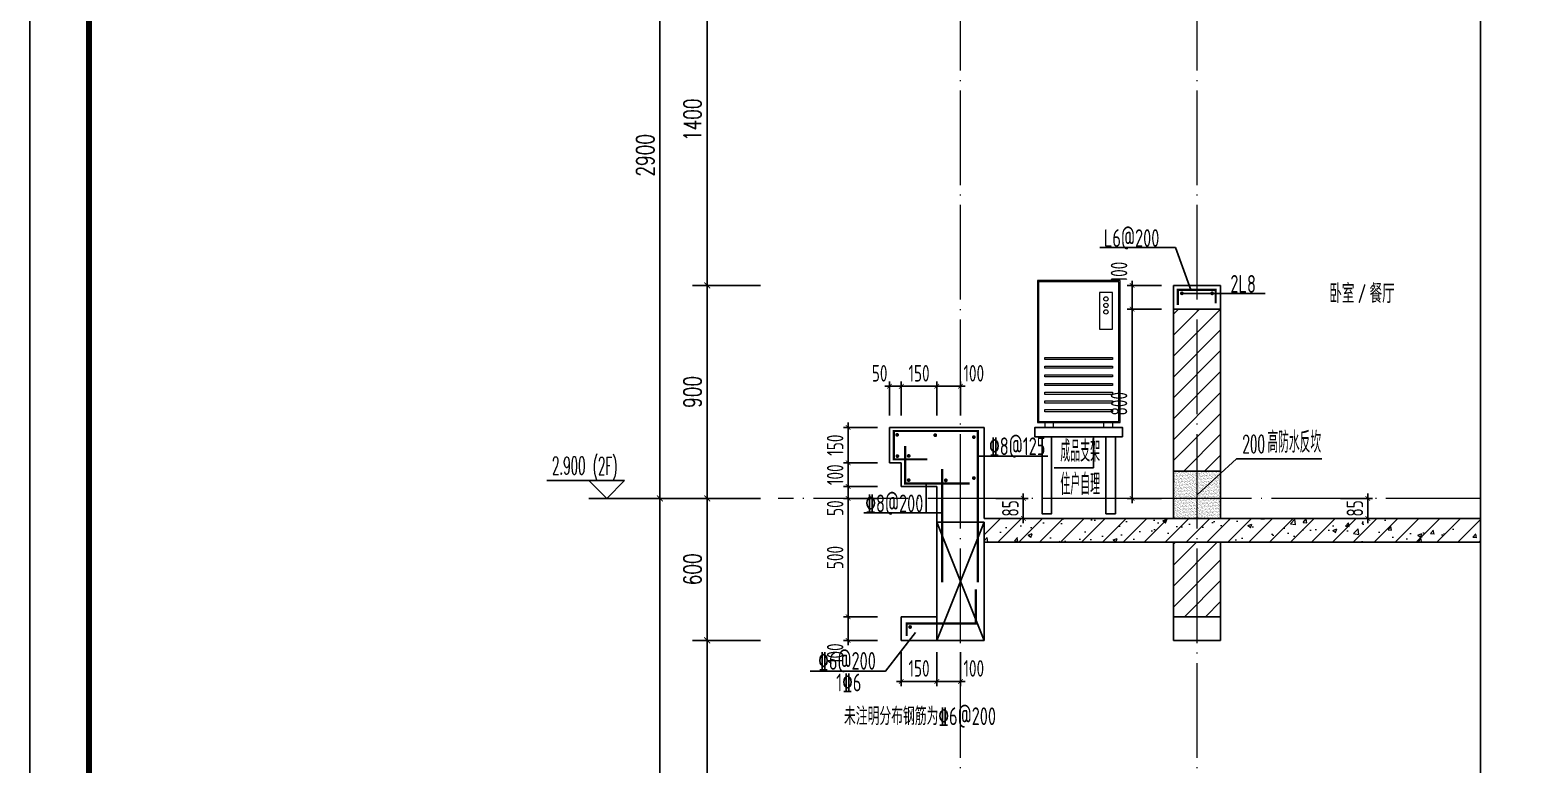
# Model space of a CAD drawing. Extents: x -461650 to 361314, y 245336 to 769729.
# Drawn here: x 299954 to 306262, y 661900 to 665003 of the extents above; entities that cross this region are included whole.
import ezdxf

# ---------------------------------------------------------------- set-up
doc = ezdxf.new("R2010")
doc.units = 0
doc.header["$LTSCALE"] = 1000
doc.linetypes.add('DOTE', pattern=[2.42, 2, -0.2, 0.02, -0.2])
doc.layers.get('0').update_dxf_attribs({"linetype": 'CONTINUOUS'})
doc.layers.get('DEFPOINTS').update_dxf_attribs({"linetype": 'CONTINUOUS'})
for name, color, linetype in [('DIM', 2, 'CONTINUOUS'), ('DIM_ELEV', 3, 'CONTINUOUS'), ('DIM_IDEN', 67, 'CONTINUOUS'), ('DIM_SYMB', 3, 'CONTINUOUS'), ('PUB_DIM', 3, 'CONTINUOUS'), ('PUB_TEXT', 2, 'CONTINUOUS'), ('REIN', 6, 'CONTINUOUS'), ('S-大样-砼线', 7, 'CONTINUOUS'), ('S-引出线', 40, 'CONTINUOUS'), ('TEXT', 2, 'CONTINUOUS'), ('WALL', 5, 'CONTINUOUS'), ('yichutu', 7, 'CONTINUOUS'), ('空调外机', 8, 'CONTINUOUS'), ('立面-看线', 251, 'CONTINUOUS')]:
    doc.layers.add(name, color=color, linetype=linetype)
for name, color, linetype, lineweight in [('DOTE', 19, 'DOTE', 9), ('PUB_HATCH', 8, 'CONTINUOUS', 9), ('内粉刷', 37, 'CONTINUOUS', 9), ('图框', 9, 'CONTINUOUS', 18), ('平面-空调室外机', 143, 'CONTINUOUS', 9)]:
    doc.layers.add(name, color=color, linetype=linetype, lineweight=lineweight)
doc.styles.add('_TCH_DIM', font='SIMPLEX.shx', dxfattribs={"width": 0.7, "bigfont": 'GBCBIG.shx'})
doc.styles.add('_TCH_DIM_T3', font='SIMPLEX', dxfattribs={"width": 0.705882, "bigfont": 'GBCBIG'})
doc.styles.add('DIM_FONT_T3', font='SIMPLEX', dxfattribs={"width": 0.705882, "bigfont": 'GBCBIG'})
doc.styles.add('TSSD_DIMENSION', font='Tssdeng.shx', dxfattribs={"width": 0.7, "bigfont": 'tssdchn.shx'})
doc.styles.add('TSSD_REIN', font='tssdeng.shx', dxfattribs={"width": 0.7, "height": 300, "bigfont": 'tssdchn.shx'})
doc.styles.add('w', font='tssdeng.shx', dxfattribs={"width": 0.8, "bigfont": 'tssdchn.shx'})
doc.dimstyles.new('_TCH_ARCH&&25', dxfattribs={"dimtxt": 74.375, "dimasz": 25, "dimexe": 62.5, "dimexo": 75, "dimgap": 25, "dimtad": 1, "dimdec": 0, "dimzin": 0, "dimdsep": 46, "dimtxsty": '_TCH_DIM_T3', "dimblk": 'ARCHTICK', "dimcen": 0.09, "dimclrt": 7, "dimazin": 0, "dimtfac": 1, "dimtdec": 0, "dimtix": 1, "dimtmove": 2, "dimatfit": 3, "dimldrblk": 'ARCHTICK', "dimfxl": 0, "dimtolj": 1, "dimtzin": 0, "dimarcsym": 0})
doc.dimstyles.new('TSSD_20_20', dxfattribs={"dimtxt": 60, "dimasz": 20, "dimexe": 20, "dimexo": 50, "dimgap": 20, "dimtad": 1, "dimdec": 0, "dimzin": 0, "dimdsep": 46, "dimtxsty": 'TSSD_DIMENSION', "dimblk": 'ARCHTICK', "dimblk1": 'ARCHTICK', "dimblk2": 'ARCHTICK', "dimcen": 0, "dimdle": 20, "dimclrt": 7, "dimadec": 0, "dimazin": 0, "dimtfac": 1, "dimtdec": 0, "dimtix": 1, "dimtmove": 2, "dimatfit": 3, "dimfxl": 0, "dimtolj": 1, "dimtzin": 0, "dimarcsym": 0})
pattern_1 = [(45, (-737876.647, 828610.89), (-44.1941915, 44.1941915), [])]

# ---------------------------------------------------------------- blocks, each defined once
blk = doc.blocks.new('GFDDDDRG')
at = {"layer": '图框'}
blk.add_lwpolyline([(923310, -107437), (923310, -159999), (893610, -159999), (893610, -107437)], close=True, dxfattribs=at)
blk.add_lwpolyline([(923310, -107437), (923310, -159999), (893610, -159999), (893610, -107437)], close=True, dxfattribs=at)
at = {"layer": '图框', "const_width": 50}
blk.add_lwpolyline([(894110, -159499), (922810, -159499), (922810, -108687), (894110, -108687)], close=True, dxfattribs=at)
blk = doc.blocks.new('yct-1051-594-26275-14850-25-1002.0')
at = {"layer": 'yichutu', "color": 7}
blk.add_lwpolyline([(0, 0), (0, 14850), (26275, 14850), (26275, 0)], close=True, dxfattribs=at)
blk = doc.blocks.new('kongtiao')
for p, q in [((-338.7, 49), (-338.7, -550.8)), ((11, 49), (-338.7, 49)), ((-334.1, 44.4), (-334.1, -546.2)), ((6.4, 44.4), (-334.1, 44.4)), ((6.4, -546.2), (6.4, 44.4)), ((11, -550.8), (11, 49)), ((-76.2, -0.5), (-76.2, -156.5)), ((-21.1, -0.5), (-76.2, -0.5)), ((-21.1, -156.5), (-21.1, -0.5)), ((-76.2, -156.5), (-21.1, -156.5)), ((-338.7, -550.8), (11, -550.8)), ((-334.1, -546.2), (6.4, -546.2)), ((-306.6, -550.8), (-306.6, -571.2)), ((-269.8, -571.2), (-269.8, -550.8)), ((-57.9, -571.2), (-57.9, -550.8)), ((-21.1, -550.8), (-21.1, -571.2)), ((-306.6, -571.2), (-269.8, -571.2)), ((-21.1, -571.2), (-57.9, -571.2))]:
    blk.add_line(p, q)
for points in [[(-306.6, -275.4), (-21.1, -275.4), (-21.1, -284.6), (-306.6, -284.6)], [(-306.6, -312.1), (-21.1, -312.1), (-21.1, -321.3), (-306.6, -321.3)], [(-306.6, -348.8), (-21.1, -348.8), (-21.1, -358), (-306.6, -358)], [(-306.6, -385.6), (-21.1, -385.6), (-21.1, -394.7), (-306.6, -394.7)], [(-306.6, -422.3), (-21.1, -422.3), (-21.1, -431.5), (-306.6, -431.5)], [(-306.6, -459), (-21.1, -459), (-21.1, -468.2), (-306.6, -468.2)], [(-306.6, -495.7), (-21.1, -495.7), (-21.1, -504.9), (-306.6, -504.9)]]:
    blk.add_lwpolyline(points, close=True)
for centre in [(-48.7, -28), (-48.7, -55.6), (-48.7, -83.1)]:
    blk.add_circle(centre, 9.18)
blk = doc.blocks.new('_ArchTick')
at = {"color": 0, "linetype": 'ByBlock', "const_width": 0.15}
blk.add_lwpolyline([(-0.5, -0.5), (0.5, 0.5)], dxfattribs=at)
blk = doc.blocks.new('*D516')
at = {"layer": 'DEFPOINTS', "color": 0}
for p in [(303987.3, 663023), (304153.2, 663023), (303987.3, 662938)]:
    blk.add_point(p, dxfattribs=at)
at = {"layer": 'DIM', "color": 0, "lineweight": -2}
for p, q in [((304037.3, 663023), (304173.2, 663023)), ((304153.2, 663023), (304153.2, 663043)), ((304153.2, 662938), (304153.2, 663023)), ((304037.3, 662938), (304173.2, 662938)), ((304153.2, 662938), (304153.2, 662918))]:
    blk.add_line(p, q, dxfattribs=at)
at = {"layer": 'DIM', "color": 0, "lineweight": -2, "xscale": 20, "yscale": 20, "zscale": 20}
for p, rotation in [((304153.2, 663023), 270), ((304153.2, 662938), 90)]:
    blk.add_blockref('_ArchTick', p, dxfattribs=dict(at, rotation=rotation))
at = {"layer": 'DIM', "color": 7, "insert": (304098.2, 662980.5), "char_height": 70, "attachment_point": 5, "rotation": 90, "style": 'TSSD_DIMENSION'}
blk.add_mtext('\\A1;85', dxfattribs=at)
blk = doc.blocks.new('*D713')
at = {"layer": 'DEFPOINTS', "color": 0}
for p in [(305443.6, 663023), (305609.5, 663023), (305443.6, 662938)]:
    blk.add_point(p, dxfattribs=at)
at = {"layer": 'DIM', "color": 0, "lineweight": -2}
for p, q in [((305493.6, 663023), (305629.5, 663023)), ((305609.5, 663023), (305609.5, 663043)), ((305609.5, 662938), (305609.5, 663023)), ((305493.6, 662938), (305629.5, 662938)), ((305609.5, 662938), (305609.5, 662918))]:
    blk.add_line(p, q, dxfattribs=at)
at = {"layer": 'DIM', "color": 0, "lineweight": -2, "xscale": 20, "yscale": 20, "zscale": 20}
for p, rotation in [((305609.5, 663023), 270), ((305609.5, 662938), 90)]:
    blk.add_blockref('_ArchTick', p, dxfattribs=dict(at, rotation=rotation))
at = {"layer": 'DIM', "color": 7, "insert": (305554.5, 662980.5), "char_height": 70, "attachment_point": 5, "rotation": 90, "style": 'TSSD_DIMENSION'}
blk.add_mtext('\\A1;85', dxfattribs=at)
blk = doc.blocks.new('*D719')
at = {"layer": 'DEFPOINTS', "color": 0}
for p in [(303637.3, 663496.7), (303587.3, 663323), (303637.3, 663323)]:
    blk.add_point(p, dxfattribs=at)
at = {"layer": 'DIM', "color": 0, "lineweight": -2}
for p, q in [((303567.3, 663496.7), (303657.3, 663496.7)), ((303587.3, 663373), (303587.3, 663516.7)), ((303637.3, 663373), (303637.3, 663516.7))]:
    blk.add_line(p, q, dxfattribs=at)
at = {"layer": 'DIM', "color": 0, "lineweight": -2, "xscale": 20, "yscale": 20, "zscale": 20, "rotation": 180}
blk.add_blockref('_ArchTick', (303587.3, 663496.7), dxfattribs=at)
at = {"layer": 'DIM', "color": 0, "lineweight": -2, "xscale": 20, "yscale": 20, "zscale": 20}
blk.add_blockref('_ArchTick', (303637.3, 663496.7), dxfattribs=at)
at = {"layer": 'DIM', "color": 7, "insert": (303545.9, 663551.7), "char_height": 70, "attachment_point": 5, "style": 'TSSD_DIMENSION'}
blk.add_mtext('\\A1;50', dxfattribs=at)
blk = doc.blocks.new('*D720')
at = {"layer": 'DEFPOINTS', "color": 0}
for p in [(303787.3, 663496.7), (303637.3, 663323), (303787.3, 663323)]:
    blk.add_point(p, dxfattribs=at)
at = {"layer": 'DIM', "color": 0, "lineweight": -2}
for p, q in [((303617.3, 663496.7), (303807.3, 663496.7)), ((303637.3, 663373), (303637.3, 663516.7)), ((303787.3, 663373), (303787.3, 663516.7))]:
    blk.add_line(p, q, dxfattribs=at)
at = {"layer": 'DIM', "color": 0, "lineweight": -2, "xscale": 20, "yscale": 20, "zscale": 20, "rotation": 180}
blk.add_blockref('_ArchTick', (303637.3, 663496.7), dxfattribs=at)
at = {"layer": 'DIM', "color": 0, "lineweight": -2, "xscale": 20, "yscale": 20, "zscale": 20}
blk.add_blockref('_ArchTick', (303787.3, 663496.7), dxfattribs=at)
at = {"layer": 'DIM', "color": 7, "insert": (303712.3, 663551.7), "char_height": 70, "attachment_point": 5, "style": 'TSSD_DIMENSION'}
blk.add_mtext('\\A1;150', dxfattribs=at)
blk = doc.blocks.new('*D721')
at = {"layer": 'DEFPOINTS', "color": 0}
for p in [(303887.3, 663496.7), (303787.3, 663323), (303887.3, 663323)]:
    blk.add_point(p, dxfattribs=at)
at = {"layer": 'DIM', "color": 0, "lineweight": -2}
for p, q in [((303767.3, 663496.7), (303907.3, 663496.7)), ((303787.3, 663373), (303787.3, 663516.7)), ((303887.3, 663373), (303887.3, 663516.7))]:
    blk.add_line(p, q, dxfattribs=at)
at = {"layer": 'DIM', "color": 0, "lineweight": -2, "xscale": 20, "yscale": 20, "zscale": 20, "rotation": 180}
blk.add_blockref('_ArchTick', (303787.3, 663496.7), dxfattribs=at)
at = {"layer": 'DIM', "color": 0, "lineweight": -2, "xscale": 20, "yscale": 20, "zscale": 20}
blk.add_blockref('_ArchTick', (303887.3, 663496.7), dxfattribs=at)
at = {"layer": 'DIM', "color": 7, "insert": (303943.7, 663551.7), "char_height": 70, "attachment_point": 5, "style": 'TSSD_DIMENSION'}
blk.add_mtext('\\A1;100', dxfattribs=at)
blk = doc.blocks.new('*D722')
at = {"layer": 'DEFPOINTS', "color": 0}
for p in [(303637.3, 662423), (303787.3, 662423), (303787.3, 662249.3)]:
    blk.add_point(p, dxfattribs=at)
at = {"layer": 'DIM', "color": 0, "lineweight": -2}
for p, q in [((303637.3, 662373), (303637.3, 662229.3)), ((303787.3, 662373), (303787.3, 662229.3)), ((303617.3, 662249.3), (303807.3, 662249.3))]:
    blk.add_line(p, q, dxfattribs=at)
at = {"layer": 'DIM', "color": 0, "lineweight": -2, "xscale": 20, "yscale": 20, "zscale": 20, "rotation": 180}
blk.add_blockref('_ArchTick', (303637.3, 662249.3), dxfattribs=at)
at = {"layer": 'DIM', "color": 0, "lineweight": -2, "xscale": 20, "yscale": 20, "zscale": 20}
blk.add_blockref('_ArchTick', (303787.3, 662249.3), dxfattribs=at)
at = {"layer": 'DIM', "color": 7, "insert": (303712.3, 662304.3), "char_height": 70, "attachment_point": 5, "style": 'TSSD_DIMENSION'}
blk.add_mtext('\\A1;150', dxfattribs=at)
blk = doc.blocks.new('*D723')
at = {"layer": 'DEFPOINTS', "color": 0}
for p in [(303787.3, 662423), (303887.3, 662423), (303887.3, 662249.3)]:
    blk.add_point(p, dxfattribs=at)
at = {"layer": 'DIM', "color": 0, "lineweight": -2}
for p, q in [((303787.3, 662373), (303787.3, 662229.3)), ((303887.3, 662373), (303887.3, 662229.3)), ((303767.3, 662249.3), (303907.3, 662249.3))]:
    blk.add_line(p, q, dxfattribs=at)
at = {"layer": 'DIM', "color": 0, "lineweight": -2, "xscale": 20, "yscale": 20, "zscale": 20, "rotation": 180}
blk.add_blockref('_ArchTick', (303787.3, 662249.3), dxfattribs=at)
at = {"layer": 'DIM', "color": 0, "lineweight": -2, "xscale": 20, "yscale": 20, "zscale": 20}
blk.add_blockref('_ArchTick', (303887.3, 662249.3), dxfattribs=at)
at = {"layer": 'DIM', "color": 7, "insert": (303943.7, 662304.3), "char_height": 70, "attachment_point": 5, "style": 'TSSD_DIMENSION'}
blk.add_mtext('\\A1;100', dxfattribs=at)
blk = doc.blocks.new('*D724')
at = {"layer": 'DEFPOINTS', "color": 0}
for p in [(303412.7, 663323), (303587.3, 663323), (303587.3, 663173)]:
    blk.add_point(p, dxfattribs=at)
at = {"layer": 'DIM', "color": 0, "lineweight": -2}
for p, q in [((303412.7, 663153), (303412.7, 663343)), ((303537.3, 663323), (303392.7, 663323)), ((303537.3, 663173), (303392.7, 663173))]:
    blk.add_line(p, q, dxfattribs=at)
at = {"layer": 'DIM', "color": 0, "lineweight": -2, "xscale": 20, "yscale": 20, "zscale": 20}
for p, rotation in [((303412.7, 663323), 90), ((303412.7, 663173), 270)]:
    blk.add_blockref('_ArchTick', p, dxfattribs=dict(at, rotation=rotation))
at = {"layer": 'DIM', "color": 7, "insert": (303357.7, 663248), "char_height": 70, "attachment_point": 5, "rotation": 90, "style": 'TSSD_DIMENSION'}
blk.add_mtext('\\A1;150', dxfattribs=at)
blk = doc.blocks.new('*D725')
at = {"layer": 'DEFPOINTS', "color": 0}
for p in [(303412.7, 663173), (303587.3, 663173), (303587.3, 663073)]:
    blk.add_point(p, dxfattribs=at)
at = {"layer": 'DIM', "color": 0, "lineweight": -2}
for p, q in [((303537.3, 663173), (303392.7, 663173)), ((303412.7, 663173), (303412.7, 663193)), ((303412.7, 663073), (303412.7, 663173)), ((303537.3, 663073), (303392.7, 663073)), ((303412.7, 663073), (303412.7, 663053))]:
    blk.add_line(p, q, dxfattribs=at)
at = {"layer": 'DIM', "color": 0, "lineweight": -2, "xscale": 20, "yscale": 20, "zscale": 20}
for p, rotation in [((303412.7, 663173), 270), ((303412.7, 663073), 90)]:
    blk.add_blockref('_ArchTick', p, dxfattribs=dict(at, rotation=rotation))
at = {"layer": 'DIM', "color": 7, "insert": (303357.7, 663123), "char_height": 70, "attachment_point": 5, "rotation": 90, "style": 'TSSD_DIMENSION'}
blk.add_mtext('\\A1;100', dxfattribs=at)
blk = doc.blocks.new('*D726')
at = {"layer": 'DEFPOINTS', "color": 0}
for p in [(303412.7, 663073), (303587.3, 663073), (303587.3, 663023)]:
    blk.add_point(p, dxfattribs=at)
at = {"layer": 'DIM', "color": 0, "lineweight": -2}
for p, q in [((303412.7, 663003), (303412.7, 663093)), ((303537.3, 663073), (303392.7, 663073)), ((303537.3, 663023), (303392.7, 663023))]:
    blk.add_line(p, q, dxfattribs=at)
at = {"layer": 'DIM', "color": 0, "lineweight": -2, "xscale": 20, "yscale": 20, "zscale": 20}
for p, rotation in [((303412.7, 663073), 90), ((303412.7, 663023), 270)]:
    blk.add_blockref('_ArchTick', p, dxfattribs=dict(at, rotation=rotation))
at = {"layer": 'DIM', "color": 7, "insert": (303357.7, 662981.6), "char_height": 70, "attachment_point": 5, "rotation": 90, "style": 'TSSD_DIMENSION'}
blk.add_mtext('\\A1;50', dxfattribs=at)
blk = doc.blocks.new('*D727')
at = {"layer": 'DEFPOINTS', "color": 0}
for p in [(303412.7, 663023), (303587.3, 663023), (303587.3, 662523)]:
    blk.add_point(p, dxfattribs=at)
at = {"layer": 'DIM', "color": 0, "lineweight": -2}
for p, q in [((303537.3, 663023), (303392.7, 663023)), ((303412.7, 662503), (303412.7, 663043)), ((303537.3, 662523), (303392.7, 662523))]:
    blk.add_line(p, q, dxfattribs=at)
at = {"layer": 'DIM', "color": 0, "lineweight": -2, "xscale": 20, "yscale": 20, "zscale": 20}
for p, rotation in [((303412.7, 663023), 90), ((303412.7, 662523), 270)]:
    blk.add_blockref('_ArchTick', p, dxfattribs=dict(at, rotation=rotation))
at = {"layer": 'DIM', "color": 7, "insert": (303357.7, 662773), "char_height": 70, "attachment_point": 5, "rotation": 90, "style": 'TSSD_DIMENSION'}
blk.add_mtext('\\A1;500', dxfattribs=at)
blk = doc.blocks.new('*D728')
at = {"layer": 'DEFPOINTS', "color": 0}
for p in [(303412.7, 662523), (303587.3, 662523), (303587.3, 662423)]:
    blk.add_point(p, dxfattribs=at)
at = {"layer": 'DIM', "color": 0, "lineweight": -2}
for p, q in [((303537.3, 662523), (303392.7, 662523)), ((303412.7, 662403), (303412.7, 662543)), ((303537.3, 662423), (303392.7, 662423))]:
    blk.add_line(p, q, dxfattribs=at)
at = {"layer": 'DIM', "color": 0, "lineweight": -2, "xscale": 20, "yscale": 20, "zscale": 20}
for p, rotation in [((303412.7, 662523), 90), ((303412.7, 662423), 270)]:
    blk.add_blockref('_ArchTick', p, dxfattribs=dict(at, rotation=rotation))
at = {"layer": 'DIM', "color": 7, "insert": (303357.7, 662366.5), "char_height": 70, "attachment_point": 5, "rotation": 90, "style": 'TSSD_DIMENSION'}
blk.add_mtext('\\A1;100', dxfattribs=at)
blk = doc.blocks.new('*D744')
at = {"layer": 'DEFPOINTS', "color": 0}
for p in [(302817.1, 662423), (303117.1, 662423), (303117.1, 661023)]:
    blk.add_point(p, dxfattribs=at)
at = {"layer": 'PUB_DIM', "color": 0, "lineweight": -2}
for p, q in [((303042.1, 662423), (302754.6, 662423)), ((302817.1, 661023), (302817.1, 662423)), ((303042.1, 661023), (302754.6, 661023))]:
    blk.add_line(p, q, dxfattribs=at)
at = {"layer": 'PUB_DIM', "color": 0, "lineweight": -2, "xscale": 25, "yscale": 25, "zscale": 25}
for p, rotation in [((302817.1, 662423), 90), ((302817.1, 661023), 270)]:
    blk.add_blockref('_ArchTick', p, dxfattribs=dict(at, rotation=rotation))
at = {"layer": 'PUB_DIM', "color": 7, "insert": (302754.9, 661723), "char_height": 74.38, "attachment_point": 5, "rotation": 90, "style": '_TCH_DIM_T3'}
blk.add_mtext('\\A1;1400', dxfattribs=at)
blk = doc.blocks.new('*D745')
at = {"layer": 'DEFPOINTS', "color": 0}
for p in [(302817.1, 663023), (303117.1, 663023), (303117.1, 662423)]:
    blk.add_point(p, dxfattribs=at)
at = {"layer": 'PUB_DIM', "color": 0, "lineweight": -2}
for p, q in [((303042.1, 663023), (302754.6, 663023)), ((302817.1, 662423), (302817.1, 663023)), ((303042.1, 662423), (302754.6, 662423))]:
    blk.add_line(p, q, dxfattribs=at)
at = {"layer": 'PUB_DIM', "color": 0, "lineweight": -2, "xscale": 25, "yscale": 25, "zscale": 25}
for p, rotation in [((302817.1, 663023), 90), ((302817.1, 662423), 270)]:
    blk.add_blockref('_ArchTick', p, dxfattribs=dict(at, rotation=rotation))
at = {"layer": 'PUB_DIM', "color": 7, "insert": (302754.9, 662723), "char_height": 74.38, "attachment_point": 5, "rotation": 90, "style": '_TCH_DIM_T3'}
blk.add_mtext('\\A1;600', dxfattribs=at)
blk = doc.blocks.new('*D746')
at = {"layer": 'DEFPOINTS', "color": 0}
for p in [(302817.1, 663923), (303117.1, 663923), (303117.1, 663023)]:
    blk.add_point(p, dxfattribs=at)
at = {"layer": 'PUB_DIM', "color": 0, "lineweight": -2}
for p, q in [((303042.1, 663923), (302754.6, 663923)), ((302817.1, 663023), (302817.1, 663923)), ((303042.1, 663023), (302754.6, 663023))]:
    blk.add_line(p, q, dxfattribs=at)
at = {"layer": 'PUB_DIM', "color": 0, "lineweight": -2, "xscale": 25, "yscale": 25, "zscale": 25}
for p, rotation in [((302817.1, 663923), 90), ((302817.1, 663023), 270)]:
    blk.add_blockref('_ArchTick', p, dxfattribs=dict(at, rotation=rotation))
at = {"layer": 'PUB_DIM', "color": 7, "insert": (302754.9, 663473), "char_height": 74.38, "attachment_point": 5, "rotation": 90, "style": '_TCH_DIM_T3'}
blk.add_mtext('\\A1;900', dxfattribs=at)
blk = doc.blocks.new('*D747')
at = {"layer": 'DEFPOINTS', "color": 0}
for p in [(302817.1, 665323), (303117.1, 665323), (303117.1, 663923)]:
    blk.add_point(p, dxfattribs=at)
at = {"layer": 'PUB_DIM', "color": 0, "lineweight": -2}
for p, q in [((303042.1, 665323), (302754.6, 665323)), ((302817.1, 663923), (302817.1, 665323)), ((303042.1, 663923), (302754.6, 663923))]:
    blk.add_line(p, q, dxfattribs=at)
at = {"layer": 'PUB_DIM', "color": 0, "lineweight": -2, "xscale": 25, "yscale": 25, "zscale": 25}
for p, rotation in [((302817.1, 665323), 90), ((302817.1, 663923), 270)]:
    blk.add_blockref('_ArchTick', p, dxfattribs=dict(at, rotation=rotation))
at = {"layer": 'PUB_DIM', "color": 7, "insert": (302754.9, 664623), "char_height": 74.38, "attachment_point": 5, "rotation": 90, "style": '_TCH_DIM_T3'}
blk.add_mtext('\\A1;1400', dxfattribs=at)
blk = doc.blocks.new('*D760')
at = {"layer": 'DEFPOINTS', "color": 0}
for p in [(302617.1, 663023), (303117.1, 663023), (303117.1, 660123)]:
    blk.add_point(p, dxfattribs=at)
at = {"layer": 'PUB_DIM', "color": 0, "lineweight": -2}
for p, q in [((303042.1, 663023), (302554.6, 663023)), ((302617.1, 660123), (302617.1, 663023)), ((303042.1, 660123), (302554.6, 660123))]:
    blk.add_line(p, q, dxfattribs=at)
at = {"layer": 'PUB_DIM', "color": 0, "lineweight": -2, "xscale": 25, "yscale": 25, "zscale": 25}
for p, rotation in [((302617.1, 663023), 90), ((302617.1, 660123), 270)]:
    blk.add_blockref('_ArchTick', p, dxfattribs=dict(at, rotation=rotation))
at = {"layer": 'PUB_DIM', "color": 7, "insert": (302554.9, 661573), "char_height": 74.38, "attachment_point": 5, "rotation": 90, "style": '_TCH_DIM_T3'}
blk.add_mtext('\\A1;2900', dxfattribs=at)
blk = doc.blocks.new('*D761')
at = {"layer": 'DEFPOINTS', "color": 0}
for p in [(302617.1, 665923), (303117.1, 665923), (303117.1, 663023)]:
    blk.add_point(p, dxfattribs=at)
at = {"layer": 'PUB_DIM', "color": 0, "lineweight": -2}
for p, q in [((303042.1, 665923), (302554.6, 665923)), ((302617.1, 663023), (302617.1, 665923)), ((303042.1, 663023), (302554.6, 663023))]:
    blk.add_line(p, q, dxfattribs=at)
at = {"layer": 'PUB_DIM', "color": 0, "lineweight": -2, "xscale": 25, "yscale": 25, "zscale": 25}
for p, rotation in [((302617.1, 665923), 90), ((302617.1, 663023), 270)]:
    blk.add_blockref('_ArchTick', p, dxfattribs=dict(at, rotation=rotation))
at = {"layer": 'PUB_DIM', "color": 7, "insert": (302554.9, 664473), "char_height": 74.38, "attachment_point": 5, "rotation": 90, "style": '_TCH_DIM_T3'}
blk.add_mtext('\\A1;2900', dxfattribs=at)
blk = doc.blocks.new('20210809.02282059')
at = {"layer": 'REIN', "const_width": 9}
blk.add_lwpolyline([(87484.2, 66580.9), (87484.2, 66644.7), (87644.1, 66644.7), (87644.1, 66586.8)], dxfattribs=at)
at = {"layer": 'REIN', "const_width": 8}
for points in [[(87497.7, 66629.7, 1), (87505.7, 66629.7, 1)], [(87625.1, 66629.7, 1), (87633.1, 66629.7, 1)]]:
    blk.add_lwpolyline(points, format="xyb", close=True, dxfattribs=at)
at = {"layer": 'S-引出线'}
for p, q in [((87474.6, 66823.8), (87154.5, 66823.8)), ((87538.8, 66644.7), (87474.6, 66823.8)), ((87501.7, 66629.7), (87853.3, 66629.7))]:
    blk.add_line(p, q, dxfattribs=at)
at = {"layer": 'TEXT', "style": 'w', "width": 0.7}
for s, p in [('L6@200', (87171.5, 66825.9)), ('2L8', (87706.2, 66632.1))]:
    blk.add_text(s, height=75, rotation=0, dxfattribs=at).set_placement(p)
blk = doc.blocks.new('A$C696610E5')
at = {"layer": 'REIN', "const_width": 9}
for points in [[(494.5, 974.7), (353.3, 974.7), (353.3, 1095), (708.3, 1095), (708.3, 454.9)], [(401.6, 1031.7), (401.6, 872.6), (673.9, 872.6)], [(557.8, 934), (557.8, 454.9)]]:
    blk.add_lwpolyline(points, dxfattribs=at)
at = {"layer": 'REIN', "const_width": 8}
for points in [[(363.4, 1078.3, 1), (371.4, 1078.3, 1)], [(524.5, 1076.9, 1), (532.5, 1076.9, 1)], [(687.7, 1068.7, 1), (695.7, 1068.7, 1)], [(364.5, 988.6, 1), (372.5, 988.6, 1)], [(412.3, 989.2, 1), (420.3, 989.2, 1)], [(412.3, 887.1, 1), (420.3, 887.1, 1)], [(569.2, 886.1, 1), (577.2, 886.1, 1)], [(687.7, 895.7, 1), (695.7, 895.7, 1)], [(418.3, 266.1, 1), (426.3, 266.1, 1)]]:
    blk.add_lwpolyline(points, format="xyb", close=True, dxfattribs=at)
at = {"layer": 'REIN'}
blk.add_lwpolyline([(407.7, 227.9, 9, 9, 0), (407.7, 280.9, 9, 9, 0), (700.1, 280.9, 9, 9, 0), (700.1, 425.3, 9, 9, 0)], format="xyseb", dxfattribs=at)
at = {"layer": 'S-大样-砼线'}
for p, q in [((534.9, 709.9), (734.9, 209.8)), ((734.9, 709.9), (534.9, 209.8))]:
    blk.add_line(p, q, dxfattribs=at)
blk.add_lwpolyline([(734.9, 709.9), (534.9, 709.9), (534.9, 209.8), (734.9, 209.8)], close=True, dxfattribs=at)
at = {"layer": 'S-引出线'}
for p, q in [((704.2, 988.5), (1004.3, 988.5)), ((490.6, 872.6), (490.6, 748.9)), ((227.2, 748.9), (561.1, 748.9))]:
    blk.add_line(p, q, dxfattribs=at)
blk.add_lwpolyline([(445.3, 242.7), (318.6, 79.6), (0, 79.6)], dxfattribs=at)
at = {"layer": 'TEXT', "style": 'TSSD_REIN', "width": 0.7}
for s, p in [('%%1328@125', (756.2, 992.6)), ('%%1328@200', (233.1, 751.1)), ('%%1326@200', (33.9, 85.5)), ('1%%1326', (110.1, -5.8)), ('未注明分布钢筋为%%1326@200', (142.8, -148.4))]:
    blk.add_text(s, height=75, rotation=0, dxfattribs=at).set_placement(p)
blk = doc.blocks.new('*D2020')
at = {"layer": 'DEFPOINTS', "color": 0}
for p in [(304612.7, 663923), (304787.3, 663923), (304787.3, 663823)]:
    blk.add_point(p, dxfattribs=at)
at = {"layer": 'DIM', "color": 0, "lineweight": -2}
for p, q in [((304737.3, 663923), (304592.7, 663923)), ((304612.7, 663803), (304612.7, 663943)), ((304737.3, 663823), (304592.7, 663823))]:
    blk.add_line(p, q, dxfattribs=at)
at = {"layer": 'DIM', "color": 0, "lineweight": -2, "xscale": 20, "yscale": 20, "zscale": 20}
for p, rotation in [((304612.7, 663923), 90), ((304612.7, 663823), 270)]:
    blk.add_blockref('_ArchTick', p, dxfattribs=dict(at, rotation=rotation))
at = {"layer": 'DIM', "color": 7, "insert": (304557.7, 663979.4), "char_height": 70, "attachment_point": 5, "rotation": 90, "style": 'TSSD_DIMENSION'}
blk.add_mtext('\\A1;100', dxfattribs=at)
blk = doc.blocks.new('*D2032')
at = {"layer": 'DEFPOINTS', "color": 0}
for p in [(304612.7, 663823), (304787.3, 663823), (304787.3, 663023)]:
    blk.add_point(p, dxfattribs=at)
at = {"layer": 'DIM', "color": 0, "lineweight": -2}
for p, q in [((304612.7, 663003), (304612.7, 663843)), ((304737.3, 663823), (304592.7, 663823)), ((304737.3, 663023), (304592.7, 663023))]:
    blk.add_line(p, q, dxfattribs=at)
at = {"layer": 'DIM', "color": 0, "lineweight": -2, "xscale": 20, "yscale": 20, "zscale": 20}
for p, rotation in [((304612.7, 663823), 90), ((304612.7, 663023), 270)]:
    blk.add_blockref('_ArchTick', p, dxfattribs=dict(at, rotation=rotation))
at = {"layer": 'DIM', "color": 7, "insert": (304557.7, 663423), "char_height": 70, "attachment_point": 5, "rotation": 90, "style": 'TSSD_DIMENSION'}
blk.add_mtext('\\A1;800', dxfattribs=at)

msp = doc.modelspace()

# ---------------------------------------------------------------- hatches: boundary and pattern name
at = {"layer": 'PUB_HATCH'}
h = msp.add_hatch(dxfattribs=at)
h.set_pattern_fill('普通砖', color=256, scale=25, style=0)
h.set_pattern_definition(pattern_1)
h.paths.add_polyline_path([(304987.28, 663137.98), (304987.28, 663822.98), (304787.28, 663822.98), (304787.28, 663137.98)])
h = msp.add_hatch(dxfattribs=at)
h.set_pattern_fill('钢筋混凝土', color=256, scale=25, style=0)
h.set_pattern_definition([(45, (-737876.647, 828566.014), (-44.194174, 44.194174), []), (50, (-737876.65, 828566.01), (179.315046, -15.688034), [18.75, -206.25]), (355, (-737876.65, 828566.01), (-34.687833, 188.048033), [15, -165]), (100.4514, (-737861.7, 828564.7), (144.627345, 172.359886), [15.935047, -175.285528]), (46.1842, (-737876.65, 828616.01), (266.81026, -41.379754), [28.125, -309.375]), (96.6356, (-737854.4, 828612.57), (233.665676, 243.52947), [23.90257, -262.92825]), (351.1842, (-737876.65, 828616.01), (233.665486, 243.52965), [22.5, -247.5]), (21, (-737851.65, 828603.51), (149.226763, -100.654723), [18.75, -206.25]), (326, (-737851.65, 828603.51), (60.828833, 181.28751), [15, -165]), (71.4514, (-737839.21, 828595.13), (210.055657, 80.632624), [15.935047, -175.285528]), (37.5, (-737876.647, 828566.014), (3.039964, 83.2234635), [0, -163, 0, -167.5, 0, -165.625]), (7.5, (-737876.65, 828566.01), (65.767384, 98.602928), [0, -95.5, 0, -159.25, 0, -63.125]), (327.5, (-737932.397, 828566.014), (133.455609, -5.638718), [0, -62.5, 0, -195, 0, -258.75]), (317.5, (-737957.4, 828566.01), (145.796542, 25.026246), [0, -81.25, 0, -129.5, 0, -183.75])])
h.paths.add_polyline_path([(303987.28, 662937.98), (303987.28, 662837.98), (306085.8, 662837.98), (306085.8, 662937.98)])
h = msp.add_hatch(dxfattribs=at)
h.set_pattern_fill('普通砖', color=256, scale=25, style=0)
h.set_pattern_definition(pattern_1)
h.paths.add_polyline_path([(304787.28, 662522.98), (304987.28, 662522.98), (304987.28, 662837.98), (304787.28, 662837.98)])
at = {"layer": '立面-看线'}
h = msp.add_hatch(dxfattribs=at)
h.set_pattern_fill('碎沙', color=256, scale=4)
h.set_pattern_definition([(37.5, (-496265.9635, 277576.03), (-0.32000626, 9.78826475), [0, -7.7216, 0, -8.636, 0, -8.255]), (7.5, (-496265.963, 277576.03), (8.99046566, 14.33650201), [0, -4.1656, 0, -6.9596, 0, -2.667]), (327.5, (-496272.212, 277576.03), (15.819847405, 0.02874369), [0, -2.54, 0, -9.144, 0, -11.938]), (317.5, (-496272.212, 277576.03), (15.27112905, 4.45858647), [0, -1.27, 0, -5.9944, 0, -6.858])])
h.paths.add_polyline_path([(304787.28, 662937.98), (304987.28, 662937.98), (304987.28, 663137.98), (304787.28, 663137.98)])

# ---------------------------------------------------------------- linework, layer by layer
at = {"layer": 'DIM'}
for p, q in [((304449.93, 663282.98), (304449.93, 663151.37)), ((304449.93, 663151.37), (304283.4, 663151.37))]:
    msp.add_line(p, q, dxfattribs=at)
at = {"layer": 'DIM_ELEV', "color": 1}
for p, q in [((302467.08, 663097.98), (302139.08, 663097.98)), ((302392.08, 663022.98), (302317.08, 663097.98)), ((302392.08, 663022.98), (302467.08, 663097.98)), ((302817.08, 663022.98), (302317.08, 663022.98))]:
    msp.add_line(p, q, dxfattribs=at)
at = {"layer": 'DIM_IDEN'}
for p, q in [((304887.28, 663037.98), (305054.09, 663189.5)), ((305054.09, 663189.5), (305414.26, 663189.5))]:
    msp.add_line(p, q, dxfattribs=at)
at = {"layer": 'DIM_SYMB'}
msp.add_lwpolyline([(306085.8, 676102.98), (306085.8, 667441.11), (306138.3, 667422), (306033.3, 667403.48), (306085.8, 667384.86), (306085.8, 658722.98)], dxfattribs=at)
at = {"layer": 'DOTE', "color": 1, "linetype": 'DOTE', "ltscale": 0.2}
for p, q in [((303887.28, 659022.98), (303887.28, 676702.98)), ((304887.28, 659022.98), (304887.28, 676702.98)), ((306085.8, 663022.98), (303117.08, 663022.98))]:
    msp.add_line(p, q, dxfattribs=at)
at = {"layer": 'WALL'}
for p, q in [((304787.28, 663822.98), (304787.28, 663922.98)), ((304787.28, 663922.98), (304987.28, 663922.98)), ((304987.28, 663822.98), (304987.28, 663922.98)), ((304787.28, 663822.98), (304987.28, 663822.98)), ((304787.28, 663137.98), (304787.28, 663822.98)), ((304987.28, 663137.98), (304987.28, 663822.98)), ((303987.28, 663322.98), (303587.28, 663322.98)), ((303587.28, 663322.98), (303587.28, 663172.98)), ((303987.28, 662937.98), (303987.28, 663322.98)), ((303587.28, 663172.98), (303637.28, 663172.98)), ((303637.28, 663172.98), (303637.28, 663072.98)), ((304787.28, 663137.98), (304987.28, 663137.98)), ((303637.28, 663072.98), (303787.28, 663072.98)), ((303787.28, 663072.98), (303787.28, 662522.98)), ((306085.8, 662937.98), (303987.28, 662937.98)), ((306085.8, 662837.98), (306085.8, 662937.98)), ((303987.28, 662422.98), (303987.28, 662837.98)), ((306085.8, 662837.98), (303987.28, 662837.98)), ((304787.28, 662522.98), (304787.28, 662837.98)), ((304787.28, 662837.98), (304987.28, 662837.98)), ((304987.28, 662522.98), (304987.28, 662837.98)), ((303787.28, 662522.98), (303637.28, 662522.98)), ((303637.28, 662522.98), (303637.28, 662422.98)), ((304787.28, 662422.98), (304787.28, 662522.98)), ((304787.28, 662522.98), (304987.28, 662522.98)), ((304987.28, 662422.98), (304987.28, 662522.98)), ((303637.28, 662422.98), (303987.28, 662422.98)), ((304787.28, 662422.98), (304987.28, 662422.98))]:
    msp.add_line(p, q, dxfattribs=at)
msp.add_lwpolyline([(304787.28, 663137.98), (304987.28, 663137.98), (304987.28, 662937.98), (304787.28, 662937.98)], close=True, dxfattribs=at)
at = {"layer": '空调外机', "linetype": 'Continuous'}
msp.add_lwpolyline([(304572.28, 663282.98), (304202.28, 663282.98), (304202.28, 663322.98), (304572.28, 663322.98)], close=True, dxfattribs=at)
for points in [[(304272.28, 663282.98), (304272.28, 662957.98), (304232.28, 662957.98), (304232.28, 663282.98)], [(304502.28, 663282.98), (304502.28, 662957.98), (304542.28, 662957.98), (304542.28, 663282.98)]]:
    msp.add_lwpolyline(points, dxfattribs=at)

# ---------------------------------------------------------------- block references
at = {"xscale": 0.5, "yscale": 0.5, "zscale": 0.5}
msp.add_blockref('GFDDDDRG', (-146851.04, 734849.49), dxfattribs=at)
at = {"layer": 'REIN'}
msp.add_blockref('20210809.02282059', (217322.09, 597259.88), dxfattribs=at)
at = {"layer": 'yichutu', "rotation": 270}
msp.add_blockref('yct-1051-594-26275-14850-25-1002.0', (299953.85, 681131.01), dxfattribs=at)
at = {"layer": '内粉刷'}
msp.add_blockref('A$C696610E5', (303252.37, 662213.14), dxfattribs=at)
at = {"layer": '平面-空调室外机'}
msp.add_blockref('kongtiao', (304551.12, 663894.14), dxfattribs=at)

# ---------------------------------------------------------------- texts
at = {"layer": 'PUB_TEXT'}
for s, height, style, width, p in [('卧室', 80, 'TSSD_REIN', 0.7, (305446.49, 663848.61)), ('/', 80, 'TSSD_REIN', 0.7, (305565.64, 663848.61)), ('餐厅', 80, 'TSSD_REIN', 0.7, (305616.68, 663848.61)), ('成品支架', 89.362, '_TCH_DIM_T3', 0.494118, (304309.65, 663177.62)), ('200', 74.375, 'DIM_FONT_T3', 0.49827, (305079.1, 663215.75)), ('高防水反坎', 89.362, 'DIM_FONT_T3', 0.705882, (305184.98, 663215.75)), ('住户自理', 89.362, '_TCH_DIM_T3', 0.494118, (304309.65, 663037.62))]:
    msp.add_text(s, height=height, dxfattribs=dict(at, style=style, width=width)).set_placement(p)
at = {"layer": 'PUB_TEXT', "color": 1, "style": '_TCH_DIM', "width": 0.494118}
for s, p in [('(2F)', (302333.13, 663123.01)), ('2.900', (302160.98, 663124.23))]:
    msp.add_text(s, height=74.375, dxfattribs=at).set_placement(p)

# ---------------------------------------------------------------- dimensions: what is measured, and where the dimension line sits
at = {"layer": 'DIM'}
for base, p1, p2, angle, picture, middle in [((304612.67, 663922.98), (304787.28, 663822.98), (304787.28, 663922.98), 90, '*D2020', (304557.67, 663979.43)), ((303637.28, 663496.69), (303587.28, 663322.98), (303637.28, 663322.98), 0, '*D719', (303545.9, 663551.69)), ((303887.28, 663496.69), (303787.28, 663322.98), (303887.28, 663322.98), 0, '*D721', (303943.72, 663551.69)), ((303412.67, 663072.98), (303587.28, 663022.98), (303587.28, 663072.98), 90, '*D726', (303357.67, 662981.61)), ((303412.67, 662522.98), (303587.28, 662422.98), (303587.28, 662522.98), 90, '*D728', (303357.67, 662366.53)), ((303887.28, 662249.27), (303787.28, 662422.98), (303887.28, 662422.98), 360, '*D723', (303943.73, 662304.27))]:
    dim = msp.add_linear_dim(base=base, p1=p1, p2=p2, angle=angle, dimstyle='TSSD_20_20', override={"dimtxt": 70}, dxfattribs=at)
    dim.commit()
    dim.dimension.update_dxf_attribs({"geometry": picture, "text_midpoint": middle, "dimtype": 161})
for p1, p2, distance, picture, middle in [((304787.28, 663022.98), (304787.28, 663822.98), 174.61, '*D2032', (304557.67, 663422.98)), ((303637.28, 663322.98), (303787.28, 663322.98), 173.71, '*D720', (303712.28, 663551.69)), ((303587.28, 663172.98), (303587.28, 663322.98), 174.61, '*D724', (303357.67, 663247.98)), ((303587.28, 663072.98), (303587.28, 663172.98), 174.61, '*D725', (303357.67, 663122.98)), ((303587.28, 662522.98), (303587.28, 663022.98), 174.61, '*D727', (303357.67, 662772.98)), ((303987.28, 662937.98), (303987.28, 663022.98), -165.96, '*D516', (304098.24, 662980.48)), ((305443.58, 662937.98), (305443.58, 663022.98), -165.96, '*D713', (305554.54, 662980.48)), ((303637.28, 662422.98), (303787.28, 662422.98), -173.71, '*D722', (303712.28, 662304.27))]:
    dim = msp.add_aligned_dim(p1=p1, p2=p2, distance=distance, dimstyle='TSSD_20_20', override={"dimtxt": 70}, dxfattribs=at)
    dim.commit()
    dim.dimension.update_dxf_attribs({"geometry": picture, "text_midpoint": middle})
at = {"layer": 'PUB_DIM'}
for p1, p2, distance, picture, middle in [((303117.08, 663022.98), (303117.08, 665922.98), 500, '*D761', (302554.89, 664472.98)), ((303117.08, 663922.98), (303117.08, 665322.98), 300, '*D747', (302754.89, 664622.98)), ((303117.08, 663022.98), (303117.08, 663922.98), 300, '*D746', (302754.89, 663472.98)), ((303117.08, 660122.98), (303117.08, 663022.98), 500, '*D760', (302554.89, 661572.98)), ((303117.08, 662422.98), (303117.08, 663022.98), 300, '*D745', (302754.89, 662722.98)), ((303117.08, 661022.98), (303117.08, 662422.98), 300, '*D744', (302754.89, 661722.98))]:
    dim = msp.add_aligned_dim(p1=p1, p2=p2, distance=distance, dimstyle='_TCH_ARCH&&25', dxfattribs=at)
    dim.commit()
    dim.dimension.update_dxf_attribs({"geometry": picture, "text_midpoint": middle})

doc.saveas('drawing.dxf')
